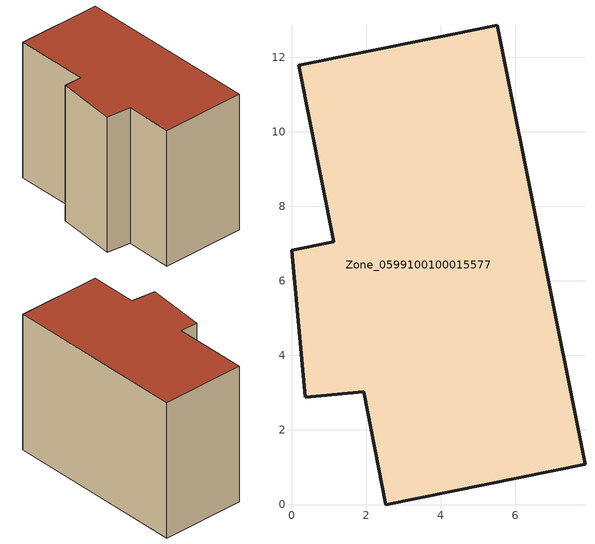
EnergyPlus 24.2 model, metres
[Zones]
Zone_0599100100015577
 floor ground (C_G): 7.87,1.08 2.52,0 1.94,3.03 0.38,2.88 0,6.82 1.14,7.05 0.19,11.78 5.52,12.85 z0
 wall outside (C_F): 1.14,7.05 0,6.82 0.38,2.88 1.94,3.03 2.52,0 7.87,1.08 5.52,12.85 0.19,11.78 1.14,7.05 z0:9.06
 roof outside (C_R): 7.87,1.08 5.52,12.85 0.19,11.78 1.14,7.05 0,6.82 0.38,2.88 1.94,3.03 2.52,0 z9.06
[BUILDING]
Pand.0599100100015577: North Axis=0; Terrain=City; Loads Convergence Tolerance Value=0.04; Temperature Convergence Tolerance Value=0.4; Solar Distribution=FullExterior; Maximum Number of Warmup Days=25; Minimum Number of Warmup Days=1
[Site:Location]
Rotterdam.The.Hague.AP_ZH_NLD Design_Conditions: Latitude=51.96; Longitude=4.45; Time Zone=1; Elevation=-4.5
[SITE:GROUNDTEMPERATURE:BUILDINGSURFACE]
18, 18, 18, 18, 18, 18, 18, 18, 18, 18, 18, 18
[MATERIAL] Thermal Absorptance=0.9; Solar Absorptance=0.7; Visible Absorptance=0.7
Name | Roughness | Thickness | Conductivity | Density | Specific Heat
G.TC.2015-2018 | MediumSmooth | 0.15 | 0.0428571 | 540 | 1210
F.TC.2015-2018 | Rough | 0.3 | 0.0666667 | 1920 | 840
R.TC.2015-2018 | MediumRough | 0.2 | 0.0333333 | 1500 | 1000
[CONSTRUCTION]
C_G: G.TC.2015-2018
C_F: F.TC.2015-2018
C_R: R.TC.2015-2018
[ZONE]
Zone_0599100100015577: Type=1; Multiplier=1; Ceiling Height=Autocalculate; Volume=Autocalculate; Floor Area=autocalculate; Part of Total Floor Area=Yes
[ZONEINFILTRATION:DESIGNFLOWRATE]
Infil_Zone_0599100100015577: Zone or ZoneList or Space or SpaceList=Zone_0599100100015577; Schedule=AlwaysOn; Design Flow Rate Calculation Method=Flow/Area; Flow Rate per Floor Area=0.0015; Constant Term Coefficient=1; Temperature Term Coefficient=0; Velocity Term Coefficient=0; Velocity Squared Term Coefficient=0
[HVACTEMPLATE:ZONE:IDEALLOADSAIRSYSTEM]
Zone_0599100100015577: Maximum Heating Supply Air Temperature=50; Minimum Cooling Supply Air Temperature=13; Maximum Heating Supply Air Humidity Ratio=0.0156; Minimum Cooling Supply Air Humidity Ratio=0.0077; Heating Limit=NoLimit; Cooling Limit=NoLimit; Dehumidification Control Type=ConstantSensibleHeatRatio; Cooling Sensible Heat Ratio=0.7; Dehumidification Setpoint=60; Humidification Control Type=None; Humidification Setpoint=30; Outdoor Air Method=None; Outdoor Air Flow Rate per Person=0.00944; Outdoor Air Flow Rate per Zone Floor Area=0; Outdoor Air Flow Rate per Zone=0; Demand Controlled Ventilation Type=None; Outdoor Air Economizer Type=NoEconomizer; Heat Recovery Type=None; Sensible Heat Recovery Effectiveness=0.7; Latent Heat Recovery Effectiveness=0.65
[ZONECONTROL:THERMOSTAT]
ThermostatControl_Zone_0599100100015577: Zone or ZoneList=Zone_0599100100015577; Control Type Schedule=DualSetpointControlType; Control 1=Thermostat_Zone_0599100100015577; Temperature Difference Between Cutout And Setpoint=0
[THERMOSTATSETPOINT:DUALSETPOINT]
Thermostat_Zone_0599100100015577: Heating Setpoint Temperature Schedule=HeatingSetpoint_Zone_0599100100015577; Cooling Setpoint Temperature Schedule=CoolingSetpoint_Zone_0599100100015577
[SCHEDULE:COMPACT]
HeatingSetpoint_Zone_0599100100015577: Through: 12/31, For: AllDays, Until: 24:00, 21
CoolingSetpoint_Zone_0599100100015577: Through: 12/31, For: AllDays, Until: 24:00, 24
DualSetpointControlType: Through: 12/31, For: AllDays, Until: 24:00, 4
AlwaysOn: Through: 12/31, For: AllDays, Until: 24:00, 1
